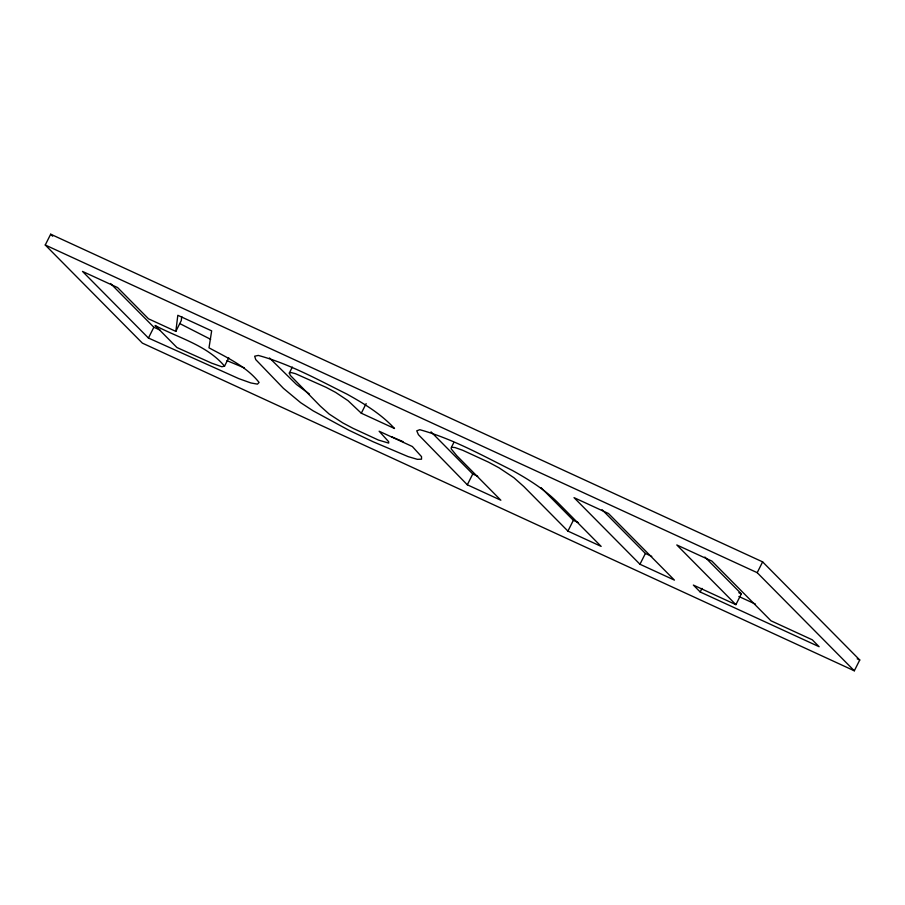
<?xml version="1.0" encoding="UTF-8"?>
<svg xmlns="http://www.w3.org/2000/svg" width="905" height="905" viewBox="0 0 905 905"><rect width="100%" height="100%" fill="white"/><g stroke="black" fill="none" stroke-linecap="round" stroke-linejoin="round"><path stroke-width="1.36" d="M175.842 331.388L177.821 315.291L211.657 330.868L208.998 347.825C226.725 357.475 246.284 366.287 259.079 382.442L257.461 384.139L250.889 382.951L238.863 378.663L148.431 338.029L82.491 271.409L117.582 287.564L148.511 318.82L175.842 331.388L181.26 320.596L181.758 316.569M451.448 447.251L451.176 448.846L456.731 455.656L500.85 500.227L467.319 484.797L418.427 434.683L416.752 430.814L419.796 429.705C452.296 438.654 482.139 455.373 512.173 470.34C528.328 479.322 544.21 489.175 557.435 502.23L601.146 546.394L567.921 531.099L523.803 486.528L513.893 477.716L499.04 467.828L488.429 462.116L462.659 450.249L454.955 447.545L451.448 447.251L453.869 442.455M45.25 245.006L50.68 234.203L762.632 561.881L859.75 659.994L854.32 670.797L142.368 343.119L45.25 245.006L757.202 572.673L854.32 670.797M148.431 338.029L153.861 327.237L110.557 283.491M224.542 366.163C206.996 345.235 178.477 337.995 155.106 325.472L176.928 347.52L211.747 363.188L221.827 366.751L224.542 366.163L228.761 357.769M289.295 373.086L290.969 372.509L295.471 373.686L326.173 387.374L335.619 392.397L348.018 400.655L361.299 413.212L394.523 428.506C381.118 414.015 364.093 403.63 346.966 394.127C318.141 379.829 289.487 363.878 258.287 355.427L254.667 356.208L255.73 359.59L283.435 388.347L300.664 402.68L313.13 410.836L348.742 430.158L373.188 441.787L408.166 456.629L417.352 459.333L421.526 459.197L421.526 456.629L412.352 446.516L379.127 431.221L388.641 441.697L388.686 443.099L378.437 440.056L353.018 428.325L342.882 422.963L329.16 414.049L320.212 406.04L290.403 375.485L289.295 373.086L292.304 367.091M361.299 413.212L366.129 403.619M467.319 484.797L472.749 474.005L431.018 431.843M567.921 531.099L573.351 520.307L540.998 487.614M639.959 564.256L574.019 497.637L608.488 513.508L674.429 580.116L639.959 564.256L645.389 553.464L602.085 509.719M704.882 557.039L741.331 593.85L735.901 604.653L676.793 544.946L711.884 561.089L770.981 620.796L812.283 639.801L819.127 646.713L700.199 591.983L702.009 588.386M757.202 572.673L762.632 561.881M403.098 441.685L391.458 436.708M226.997 360.654L244.293 367.871M738.831 592.707L741.331 593.85M153.861 327.237L160.185 330.144M472.749 474.005L477.716 476.29M573.351 520.307L578.465 522.66M645.389 553.464L651.77 556.394M738.876 596.486L755.494 604.133M857.182 658.817L859.75 659.994M735.901 604.653L693.354 585.071L700.199 591.983M180.14 323.764L210.65 339.33M309.499 394.105L296.512 384.501L269.464 357.95M50.68 234.203L52.66 236.216"/></g></svg>
